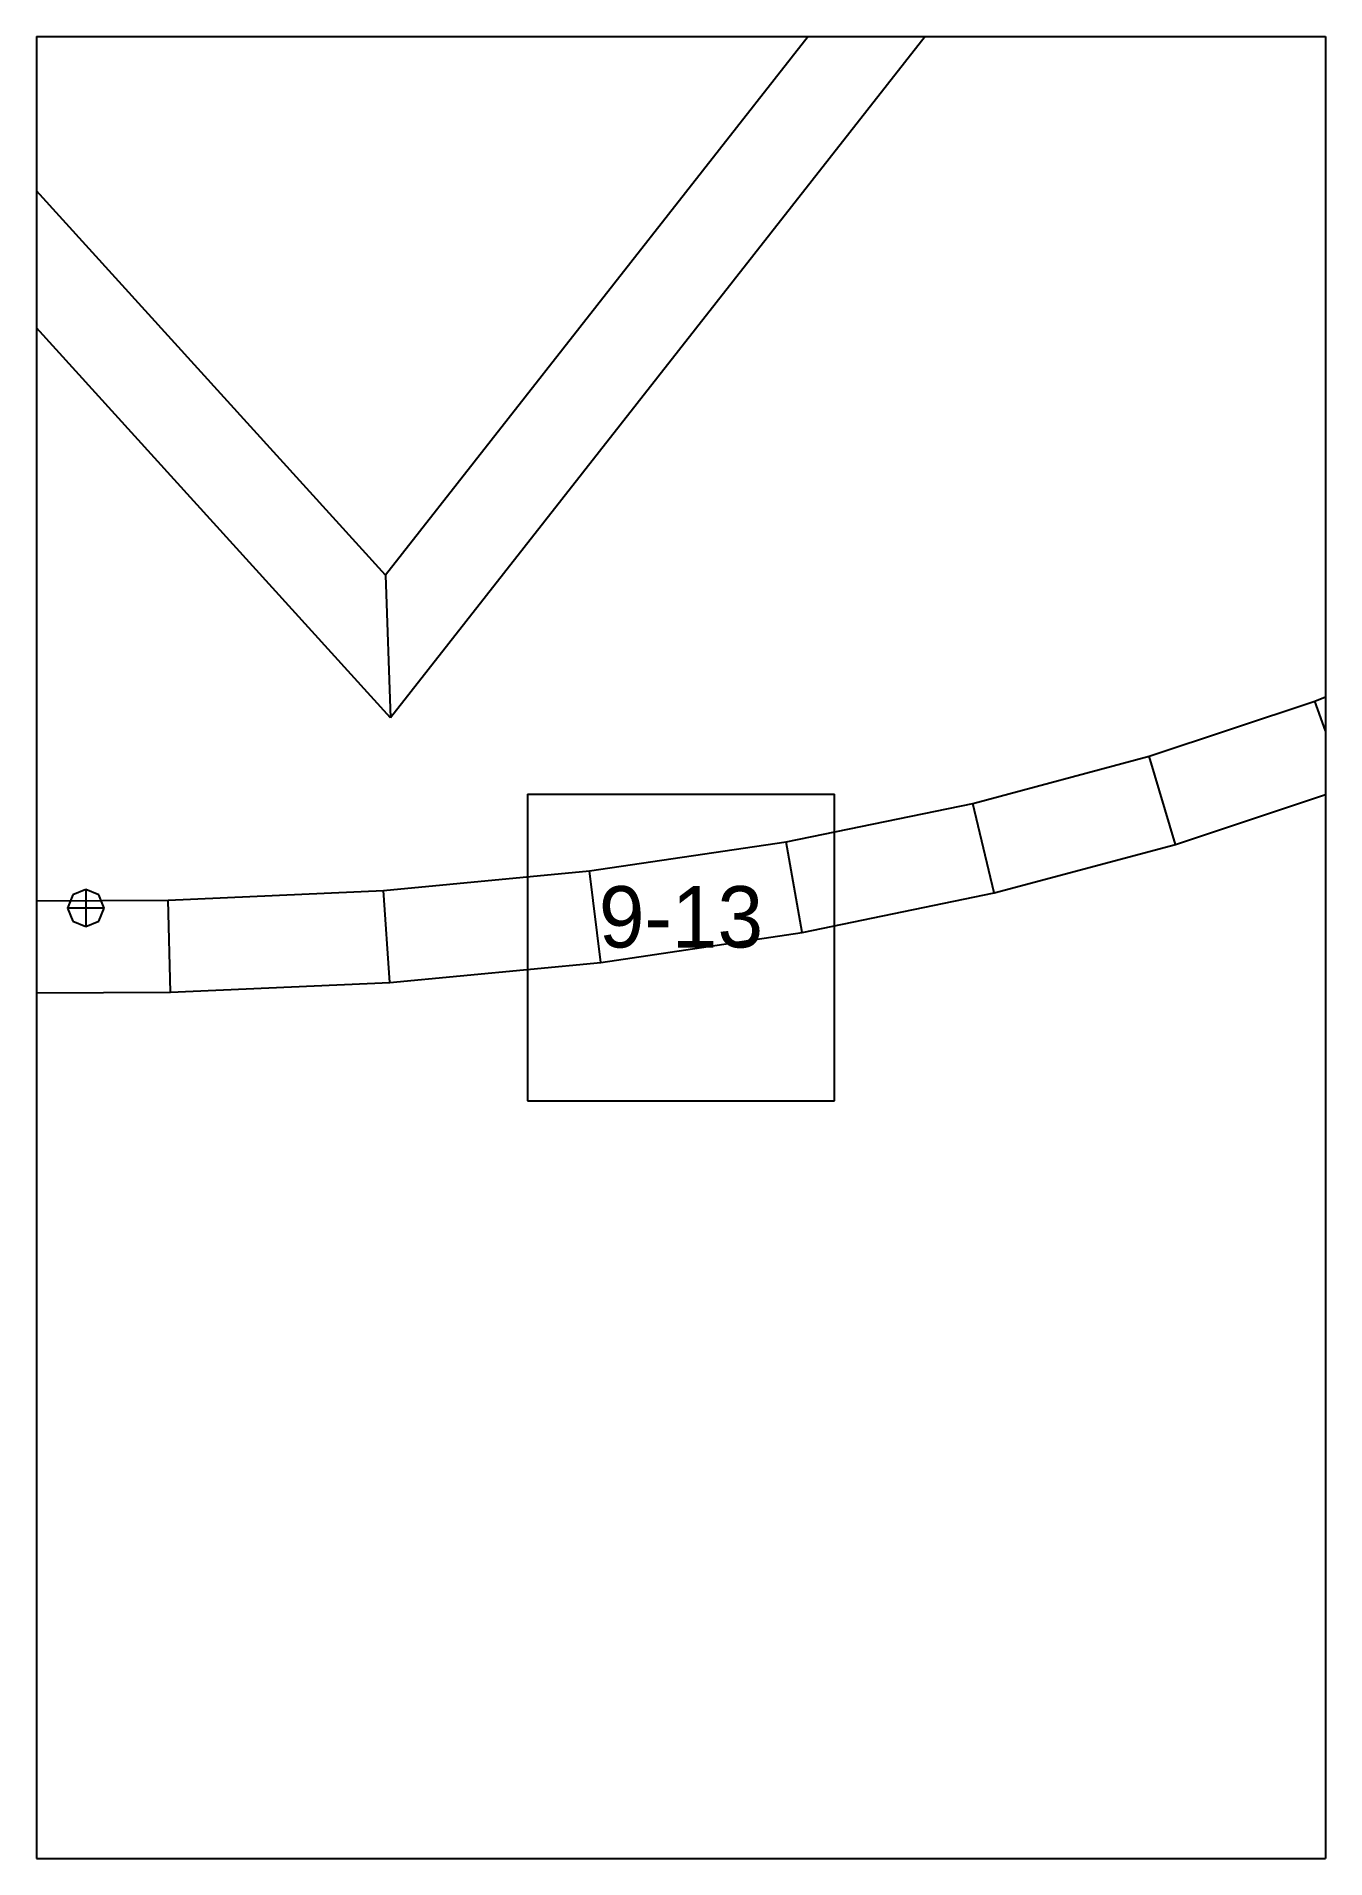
# Paper-space layout 'Plan 9-13' of a CAD drawing. Header units: metres, sheet in millimetres. Extents: x 0 to 210, y 0 to 297.
# The model-space entities are those that its viewports show. They can reach past a viewport. Long polylines and large blocks are cut down to what shows.
import ezdxf
from ezdxf.enums import TextEntityAlignment as Align

# ---------------------------------------------------------------- set-up
doc = ezdxf.new("R2010")
doc.units = ezdxf.units.M
for name, color, linetype in [('default', 7, 'Continuous'), ('TEXTLAYER', 7, 'Continuous'), ('VIEWPORTS', 7, 'Continuous')]:
    doc.layers.add(name, color=color, linetype=linetype)

msp = doc.modelspace()

# ---------------------------------------------------------------- linework, layer by layer
at = {"color": 9}
for p, q in [((2520, -2079), (2520, -2376)), ((2520, -2079), (2520, -2376)), ((2730, -2079), (2730, -2376)), ((2730, -2079), (2730, -2376)), ((2310, -2376), (2520, -2376)), ((2310, -2376), (2520, -2376)), ((2520, -2376), (2730, -2376)), ((2520, -2376), (2520, -2673)), ((2520, -2376), (2730, -2376)), ((2520, -2376), (2520, -2673)), ((2730, -2376), (2940, -2376)), ((2730, -2376), (2730, -2673)), ((2730, -2376), (2940, -2376)), ((2730, -2376), (2730, -2673)), ((2600, -2499.5), (2650, -2499.5)), ((2600, -2499.5), (2600, -2549.5)), ((2650, -2549.5), (2650, -2499.5)), ((2600, -2549.5), (2650, -2549.5)), ((2310, -2673), (2520, -2673)), ((2310, -2673), (2520, -2673)), ((2520, -2673), (2730, -2673)), ((2520, -2673), (2520, -2970)), ((2520, -2673), (2730, -2673)), ((2520, -2673), (2520, -2970)), ((2730, -2673), (2940, -2673)), ((2730, -2673), (2730, -2970)), ((2730, -2673), (2940, -2673)), ((2730, -2673), (2730, -2970))]:
    msp.add_line(p, q, dxfattribs=at)
at = {"layer": 'default', "color": 7, "linetype": 'Continuous'}
for p, q in [((2576.85, -2463.81), (2407.17, -2276.77)), ((2723.31, -2277.04), (2576.85, -2463.81)), ((2732.71, -2289.36), (2577.68, -2487.06)), ((2577.68, -2487.06), (2407.15, -2299.07)), ((2731.16, -2467.78), (2735.32, -2443.13)), ((2576.85, -2463.81), (2577.68, -2487.06)), ((2731.16, -2467.78), (2753.11, -2471.39)), ((2728.23, -2484.36), (2753.37, -2474.25)), ((2701.27, -2493.34), (2728.23, -2484.36)), ((2733.4, -2498.44), (2728.23, -2484.36)), ((2672.55, -2501.01), (2701.27, -2493.34)), ((2705.57, -2507.71), (2701.27, -2493.34)), ((2705.57, -2507.71), (2733.4, -2498.44)), ((2642.14, -2507.28), (2672.55, -2501.01)), ((2676, -2515.6), (2672.55, -2501.01)), ((2610.12, -2512.03), (2642.14, -2507.28)), ((2644.76, -2522.05), (2642.14, -2507.28)), ((2676, -2515.6), (2705.57, -2507.71)), ((2576.53, -2515.23), (2610.12, -2512.03)), ((2611.93, -2526.92), (2610.12, -2512.03)), ((2528.03, -2515.07), (2525.91, -2515.94)), ((2530.15, -2515.94), (2528.03, -2515.07)), ((2528.03, -2515.07), (2528.03, -2521.07)), ((2541.47, -2516.8), (2576.53, -2515.23)), ((2577.58, -2530.2), (2576.53, -2515.23)), ((2504.99, -2516.98), (2541.47, -2516.8)), ((2525.91, -2515.94), (2525.03, -2518.07)), ((2525.03, -2518.07), (2525.91, -2520.19)), ((2531.03, -2518.07), (2525.03, -2518.07)), ((2531.03, -2518.07), (2530.15, -2515.94)), ((2530.15, -2520.19), (2531.03, -2518.07)), ((2541.84, -2531.8), (2541.47, -2516.8)), ((2644.76, -2522.05), (2676, -2515.6)), ((2525.91, -2520.19), (2528.03, -2521.07)), ((2528.03, -2521.07), (2530.15, -2520.19)), ((2611.93, -2526.92), (2644.76, -2522.05)), ((2577.58, -2530.2), (2611.93, -2526.92)), ((2541.84, -2531.8), (2577.58, -2530.2)), ((2504.86, -2531.98), (2541.84, -2531.8))]:
    msp.add_line(p, q, dxfattribs=at)

# ---------------------------------------------------------------- texts
at = {"layer": 'TEXTLAYER', "color": 1}
msp.add_text('9-13', height=10, dxfattribs=at).set_placement((2625, -2524.5), align=Align.CENTER)

psp = doc.layouts.new('Plan 9-13')

# ---------------------------------------------------------------- viewports
at = {"layer": 'VIEWPORTS'}
psp.add_viewport(center=(105, 148.5), size=(210, 297), view_center_point=(2625, -2524.5), view_height=297, dxfattribs=at)

doc.saveas('drawing.dxf')
